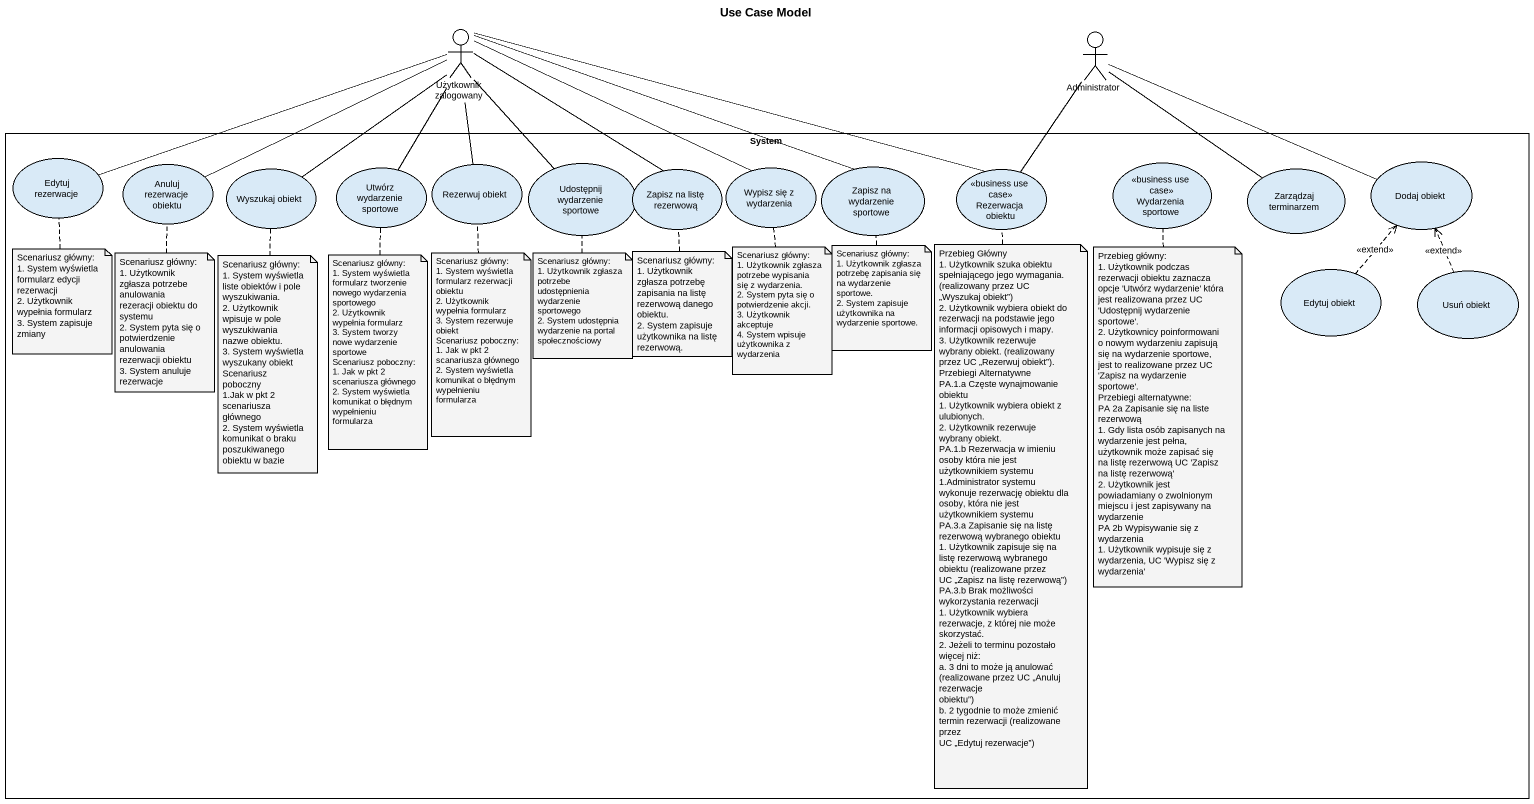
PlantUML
@startuml
title Use Case Model
actor "Użytkownik zalogowany" as Użytkownik_zalogowany
actor Administrator
rectangle System {
  usecase "Edytuj rezerwacje" as Edytuj_rezerwacje
  usecase "Anuluj rezerwacje obiektu" as Anuluj_rezerwacje_obiektu
  usecase "Wyszukaj obiekt" as Wyszukaj_obiekt
  usecase "Utwórz wydarzenie sportowe" as Utwórz_wydarzenie_sportowe
  usecase "Rezerwuj obiekt" as Rezerwuj_obiekt
  usecase "Udostępnij wydarzenie sportowe" as Udostępnij_wydarzenie
  usecase "Zapisz na listę rezerwową" as Zapisz_na_listę_rezerwową
  usecase "Wypisz się z wydarzenia" as Wypisz_się_z_wydarzenia
  usecase "Zapisz na wydarzenie sportowe" as Zapisz_na_wydarzenie
  usecase "Rezerwacja obiektu" as Rezerwacja_obiektu <<business use case>>
  usecase "Wydarzenia sportowe" as Wydarzenia_sportowe <<business use case>>
  usecase "Zarządzaj terminarzem" as Zarządzaj_terminarzem
  usecase "Dodaj obiekt" as Dodaj_obiekt
  usecase "Edytuj obiekt" as Edytuj_obiekt
  usecase "Usuń obiekt" as Usuń_obiekt
}
Użytkownik_zalogowany -right- Rezerwacja_obiektu
Administrator -- Rezerwacja_obiektu
Administrator -- Zarządzaj_terminarzem
Administrator -right- Dodaj_obiekt
Edytuj_rezerwacje -right- Użytkownik_zalogowany
Anuluj_rezerwacje_obiektu -right- Użytkownik_zalogowany
Wyszukaj_obiekt -up- Użytkownik_zalogowany
Utwórz_wydarzenie_sportowe -up- Użytkownik_zalogowany
Rezerwuj_obiekt -up- Użytkownik_zalogowany
Udostępnij_wydarzenie -up- Użytkownik_zalogowany
Zapisz_na_listę_rezerwową -up- Użytkownik_zalogowany
Wypisz_się_z_wydarzenia -left- Użytkownik_zalogowany
Zapisz_na_wydarzenie -left- Użytkownik_zalogowany
Edytuj_obiekt .up.> Dodaj_obiekt : <<extend>>
Usuń_obiekt .up.> Dodaj_obiekt : <<extend>>
note bottom of Edytuj_rezerwacje
  Scenariusz główny:
  1. System wyświetla formularz edycji rezerwacji
  2. Użytkownik wypełnia formularz
  3. System zapisuje zmiany
end note
note bottom of Anuluj_rezerwacje_obiektu
  Scenariusz główny:
  1. Użytkownik zgłasza potrzebe anulowania rezeracji obiektu do systemu
  2. System pyta się o potwierdzenie anulowania rezerwacji obiektu
  3. System anuluje rezerwacje
end note
note bottom of Wyszukaj_obiekt
  Scenariusz główny:
  1. System wyświetla liste obiektów i pole wyszukiwania.
  2. Użytkownik wpisuje w pole wyszukiwania nazwe obiektu.
  3. System wyświetla wyszukany obiekt
  Scenariusz poboczny
  1.Jak w pkt 2 scenariusza głównego
  2. System wyświetla komunikat o braku poszukiwanego obiektu w bazie
end note
note bottom of Utwórz_wydarzenie_sportowe
  Scenariusz główny:
  1. System wyświetla formularz tworzenie nowego wydarzenia sportowego
  2. Użytkownik wypełnia formularz
  3. System tworzy nowe wydarzenie sportowe
  Scenariusz poboczny:
  1. Jak w pkt 2 scenariusza głównego
  2. System wyświetla komunikat o błędnym wypełnieniu formularza
end note
note bottom of Rezerwuj_obiekt
  Scenariusz główny:
  1. System wyświetla formularz rezerwacji obiektu
  2. Użytkownik wypełnia formularz
  3. System rezerwuje obiekt
  Scenariusz poboczny:
  1. Jak w pkt 2 scanariusza głównego
  2. System wyświetla komunikat o błędnym wypełnieniu formularza
end note
note bottom of Udostępnij_wydarzenie
  Scenariusz główny:
  1. Użytkownik zgłasza potrzebe udostępnienia wydarzenie sportowego
  2. System udostępnia wydarzenie na portal społecznościowy
end note
note bottom of Zapisz_na_listę_rezerwową
  Scenariusz główny:
  1. Użytkownik zgłasza potrzebę zapisania na listę rezerwową danego obiektu.
  2. System zapisuje użytkownika na listę rezerwową.
end note
note bottom of Wypisz_się_z_wydarzenia
  Scenariusz główny:
  1. Użytkownik zgłasza potrzebe wypisania się z wydarzenia.
  2. System pyta się o potwierdzenie akcji.
  3. Użytkownik akceptuje
  4. System wpisuje użytkownika z wydarzenia
end note
note bottom of Zapisz_na_wydarzenie
  Scenariusz główny:
  1. Użytkownik zgłasza potrzebę zapisania się na wydarzenie sportowe.
  2. System zapisuje użytkownika na wydarzenie sportowe.
end note
note bottom of Rezerwacja_obiektu
  Przebieg Główny
  1. Użytkownik szuka obiektu spełniającego jego wymagania. (realizowany przez UC „Wyszukaj obiekt”)
  2. Użytkownik wybiera obiekt do rezerwacji na podstawie jego informacji opisowych i mapy.
  3. Użytkownik rezerwuje wybrany obiekt. (realizowany przez UC „Rezerwuj obiekt”).
  Przebiegi Alternatywne
  PA.1.a Częste wynajmowanie obiektu
  1. Użytkownik wybiera obiekt z ulubionych.
  2. Użytkownik rezerwuje wybrany obiekt.
  PA.1.b Rezerwacja w imieniu osoby która nie jest użytkownikiem systemu
  1.Administrator systemu wykonuje rezerwację obiektu dla osoby, która nie jest
  użytkownikiem systemu
  PA.3.a Zapisanie się na listę rezerwową wybranego obiektu
  1. Użytkownik zapisuje się na listę rezerwową wybranego obiektu (realizowane przez
  UC „Zapisz na listę rezerwową”)
  PA.3.b Brak możliwości wykorzystania rezerwacji
  1. Użytkownik wybiera rezerwacje, z której nie może skorzystać.
  2. Jeżeli to terminu pozostało więcej niż:
  a. 3 dni to może ją anulować (realizowane przez UC „Anuluj rezerwacje
  obiektu”)
  b. 2 tygodnie to może zmienić termin rezerwacji (realizowane przez
  UC „Edytuj rezerwacje”)
end note
note bottom of Wydarzenia_sportowe
  Przebieg główny:
  1. Użytkownik podczas rezerwacji obiektu zaznacza opcje 'Utwórz wydarzenie' która jest realizowana przez UC 'Udostępnij wydarzenie sportowe'.
  2. Użytkownicy poinformowani o nowym wydarzeniu zapisują się na wydarzenie sportowe, jest to realizowane przez UC 'Zapisz na wydarzenie sportowe'.
  Przebiegi alternatywne:
  PA 2a Zapisanie się na liste rezerwową
  1. Gdy lista osób zapisanych na wydarzenie jest pełna, użytkownik może zapisać się na listę rezerwową UC 'Zapisz na listę rezerwową'
  2. Użytkownik jest powiadamiany o zwolnionym miejscu i jest zapisywany na wydarzenie
  PA 2b Wypisywanie się z wydarzenia
  1. Użytkownik wypisuje się z wydarzenia, UC 'Wypisz się z wydarzenia'
end note
@enduml
